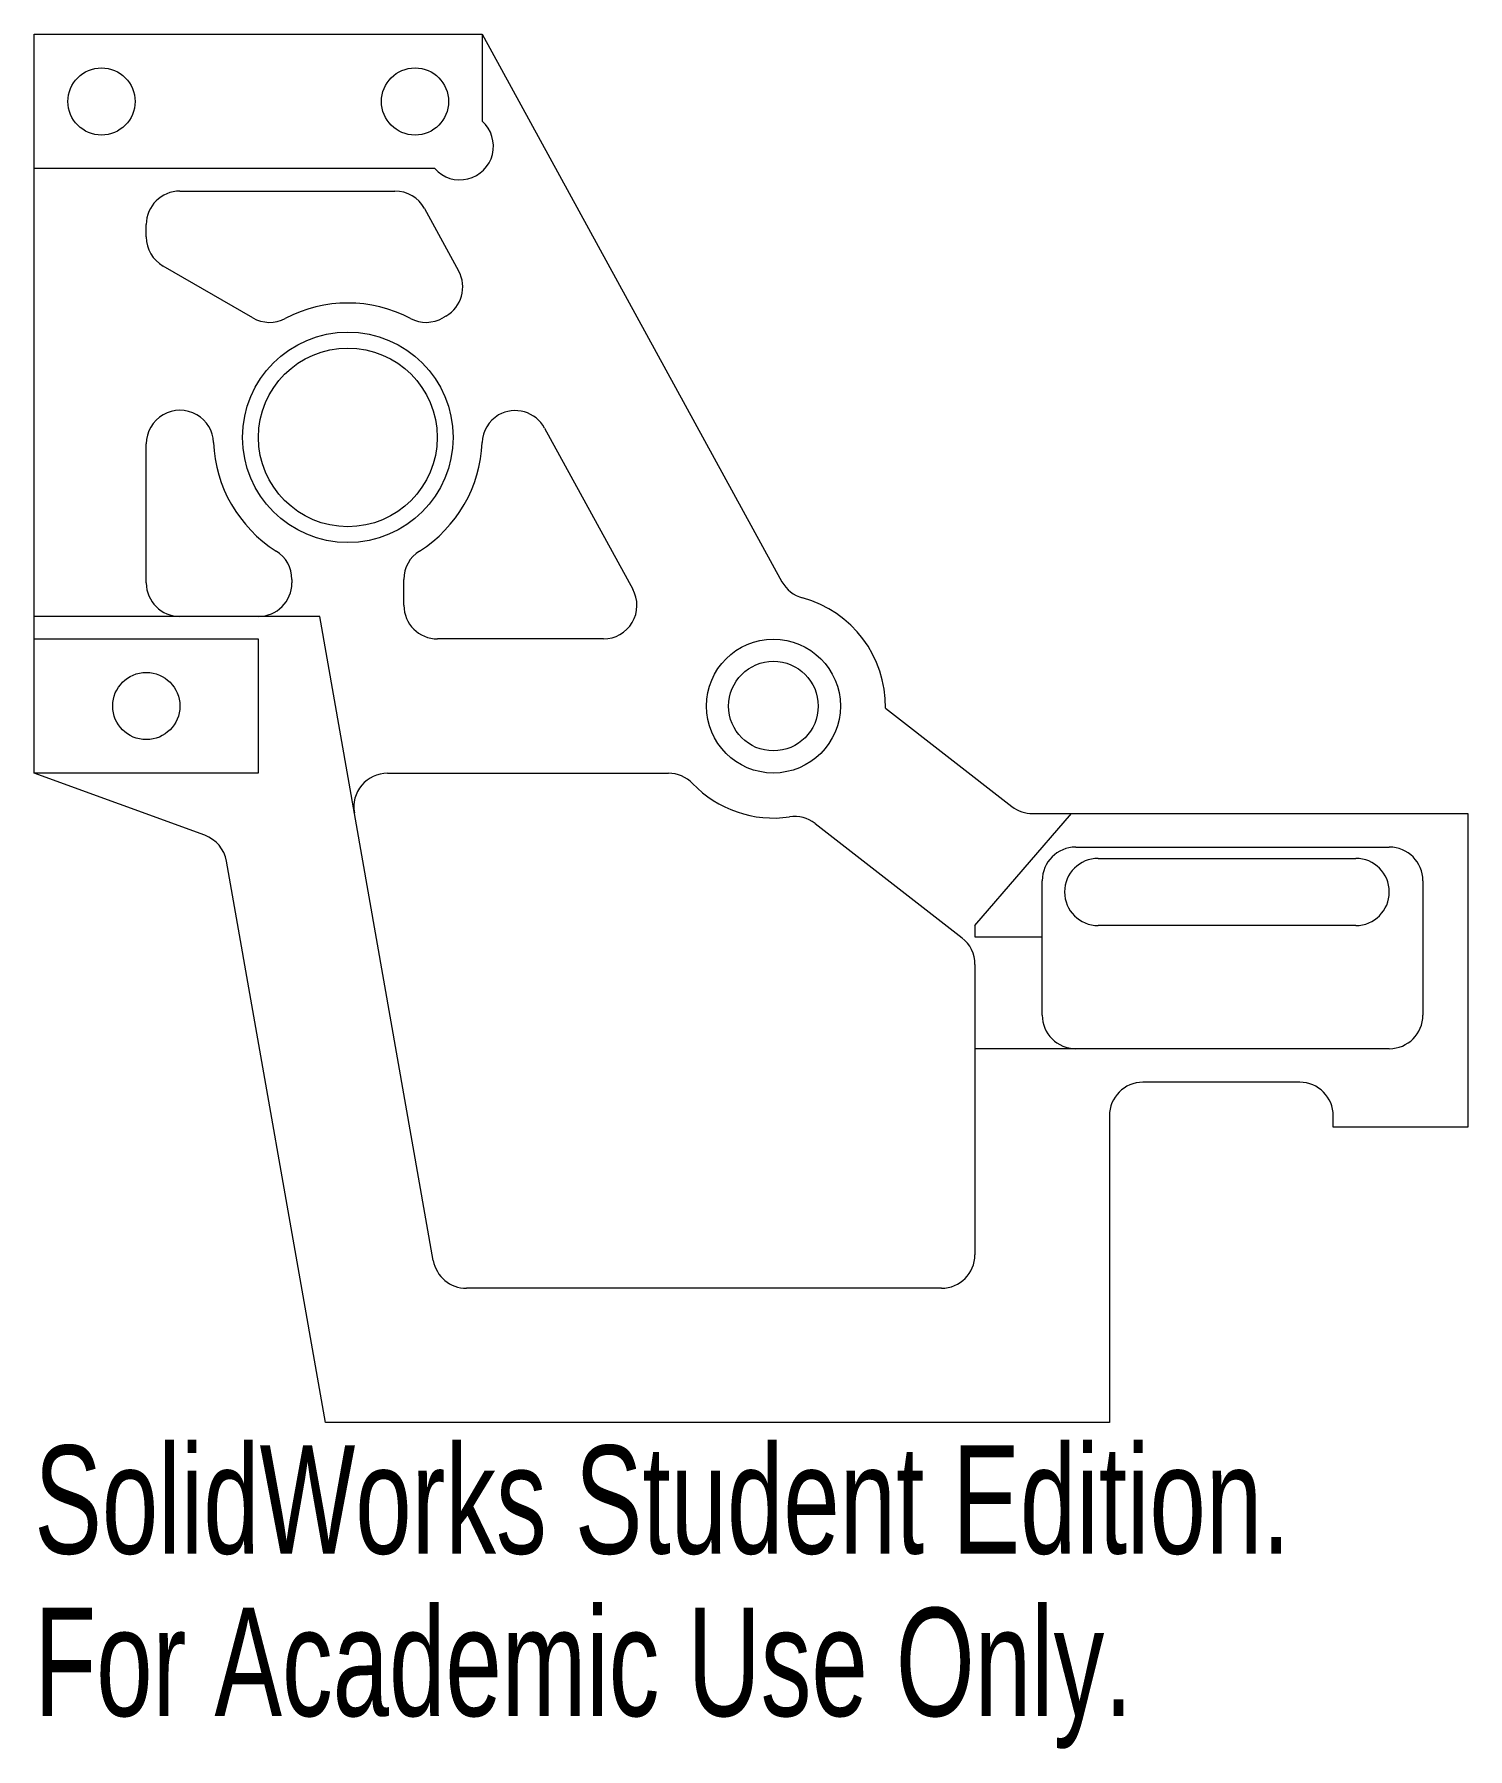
# Model space of a CAD drawing. Header units: millimetres. Extents: x -64 to 0, y -14.6 to 62.
import ezdxf

# ---------------------------------------------------------------- set-up
doc = ezdxf.new("R2010")
doc.units = ezdxf.units.MM
doc.styles.add('SLDTEXTSTYLE0', font='TXT', dxfattribs={"width": 0.7})

msp = doc.modelspace()

# ---------------------------------------------------------------- linework, layer by layer
at = {"color": 7, "linetype": 'Continuous', "lineweight": 15}
for p, q in [((-64, 29), (-64, 62)), ((-64, 62), (-44, 62)), ((-44, 62), (-44, 58.118)), ((-44, 62), (-30.62, 37.555)), ((-46.118, 56), (-64, 56)), ((-57.5, 55), (-47.898, 55)), ((-46.582, 54.22), (-45.057, 51.433)), ((-59, 52.949), (-59, 53.5)), ((-54.244, 49.337), (-58.25, 51.65)), ((-45.622, 49.414), (-45.756, 49.337)), ((-56.75, 45.01), (-56.744, 45.007)), ((-41.215, 44.414), (-37.277, 37.22)), ((-59, 37.5), (-59, 43.711)), ((-52.5, 37.656), (-52.5, 37.5)), ((-47.5, 36.5), (-47.5, 37.656)), ((-51.255, 36), (-64, 36)), ((-46.184, 7.24), (-51.255, 36)), ((-64, 35), (-54, 35)), ((-54, 35), (-54, 29)), ((-38.593, 35), (-46, 35)), ((-26.001, 31.912), (-20.348, 27.516)), ((-56.386, 26.229), (-64, 29)), ((-54, 29), (-64, 29)), ((-48.233, 29), (-35.69, 29)), ((-22, 22.2), (-17.693, 27.2)), ((-19.427, 27.2), (0, 27.2)), ((0, 27.2), (0, 13.2)), ((-29.139, 26.752), (-22.579, 21.65)), ((-17.5, 25.7), (-3.5, 25.7)), ((-51, 0), (-55.422, 25.08)), ((-16.5, 25.2), (-5, 25.2)), ((-19, 18.2), (-19, 24.2)), ((-2, 24.2), (-2, 18.2)), ((-22, 22.2), (-22, 21.7)), ((-22, 21.7), (-19, 21.7)), ((-5, 22.2), (-16.5, 22.2)), ((-22, 20.466), (-22, 7.5)), ((-3.5, 16.7), (-22, 16.7)), ((-7.5, 15.2), (-14.5, 15.2)), ((-16, 13.7), (-16, 0)), ((-6, 13.2), (-6, 13.7)), ((0, 13.2), (-6, 13.2)), ((-23.5, 6), (-44.707, 6)), ((-16, 0), (-51, 0))]:
    msp.add_line(p, q, dxfattribs=at)
for centre, radius in [((-61, 59), 1.5), ((-47, 59), 1.5), ((-50, 44), 4.7), ((-50, 44), 3.99), ((-31, 32), 2.99), ((-31, 32), 2), ((-59, 32), 1.5)]:
    msp.add_circle(centre, radius, dxfattribs=at)
for centre, radius, start, end in [((-45, 57), 1.5, 221.81031, 48.18969), ((-57.5, 53.5), 1.5, 90, 180), ((-47.898, 53.5), 1.5, 28.6933, 90), ((-57.5, 52.949), 1.5, 180, 240), ((-46.372, 50.713), 1.5, 300, 28.6933), ((-50, 44), 6, 62.23095, 117.76905), ((-53.494, 50.636), 1.5, 240, 297.76905), ((-46.506, 50.636), 1.5, 242.23095, 300), ((-57.5, 43.711), 1.5, 60, 180), ((-42.53, 43.694), 1.5, 28.6933, 119.45622), ((-57.494, 43.708), 1.5, 2.23095, 60), ((-42.506, 43.708), 1.5, 120.54378, 177.76905), ((-50, 44), 6, 182.23095, 237.76905), ((-50, 44), 6, 302.23095, 357.76905), ((-54, 37.656), 1.5, 0, 57.76905), ((-46, 37.656), 1.5, 122.23095, 180), ((-29.305, 38.275), 1.5, 208.6933, 254.88024), ((-57.5, 37.5), 1.5, 180, 270), ((-54, 37.5), 1.5, 270, 0), ((-38.593, 36.5), 1.5, 270, 28.6933), ((-31, 32), 5, 358.99684, 74.88024), ((-46, 36.5), 1.5, 180, 270), ((-48.233, 27.5), 1.5, 90, 190), ((-35.69, 27.5), 1.5, 43.81306, 90), ((-31, 32), 5, 223.81306, 278.31388), ((-30.06, 25.568), 1.5, 52.12694, 98.31388), ((-19.427, 28.7), 1.5, 232.12694, 270), ((-56.899, 24.819), 1.5, 10, 70), ((-17.5, 24.2), 1.5, 90, 180), ((-3.5, 24.2), 1.5, 0, 90), ((-16.5, 23.7), 1.5, 90, 270), ((-5, 23.7), 1.5, 270, 90), ((-23.5, 20.466), 1.5, 0, 52.12694), ((-17.5, 18.2), 1.5, 180, 270), ((-3.5, 18.2), 1.5, 270, 0), ((-14.5, 13.7), 1.5, 90, 180), ((-7.5, 13.7), 1.5, 0, 90), ((-44.707, 7.5), 1.5, 190, 270), ((-23.5, 7.5), 1.5, 270, 0)]:
    msp.add_arc(centre, radius, start, end, dxfattribs=at)

# ---------------------------------------------------------------- texts
at = {"color": 7, "linetype": 'Continuous', "char_height": 4.83362, "attachment_point": 1, "style": 'SLDTEXTSTYLE0'}
for s, insert in [('SolidWorks Student Edition.', (-64, -1.02)), ('For Academic Use Only.', (-64, -8.27))]:
    msp.add_mtext(s, dxfattribs=dict(at, insert=insert))

doc.saveas('drawing.dxf')
